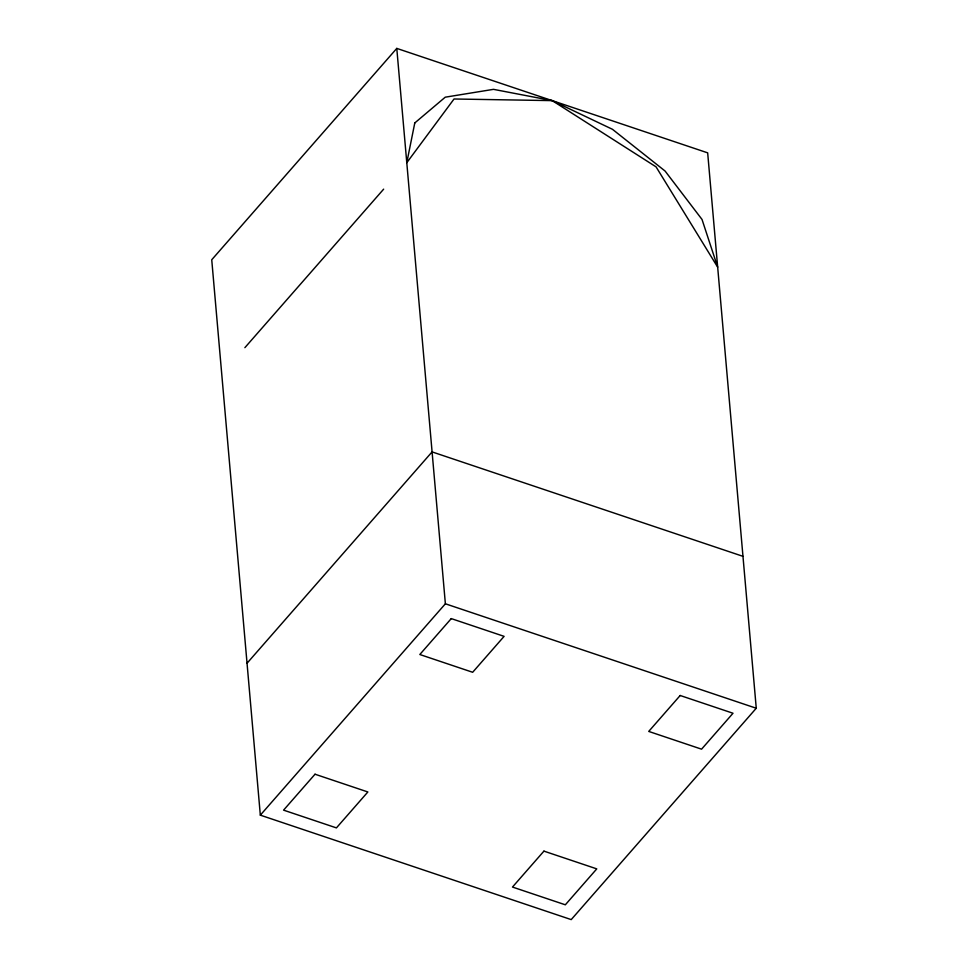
<?xml version="1.0" encoding="UTF-8"?>
<svg xmlns="http://www.w3.org/2000/svg" width="968" height="968" viewBox="0 0 968 968"><rect width="100%" height="100%" fill="white"/><g stroke="black" fill="none" stroke-linecap="round" stroke-linejoin="round"><path stroke-width="1.45" d="M396.783 48.4L211.738 259.763L260.332 815.153L571.217 919.6L756.262 708.237L707.668 152.847L396.783 48.4L445.377 603.79L260.332 815.153M244.868 347.669L383.655 189.147M247.034 663.249L432.079 451.899L742.976 556.334M445.377 603.79L756.262 708.237M414.788 122.948L406.778 162.733L454.04 98.99L552.232 100.624L612.478 129.313L665.076 171.033L702.018 219.446L717.675 267.168L656.062 166.859L552.232 100.624L493.499 89.346L445.244 97.187L414.788 122.948M315.024 774.218L283.576 810.143L336.416 827.894L367.864 791.969L315.024 774.218M451.269 618.6L419.822 654.513L472.662 672.276L504.11 636.351L451.269 618.6M543.931 851.126L512.483 887.051L565.324 904.802L596.772 868.877L543.931 851.126M680.177 695.496L648.729 731.421L701.57 749.171L733.018 713.247L680.177 695.496"/></g></svg>
